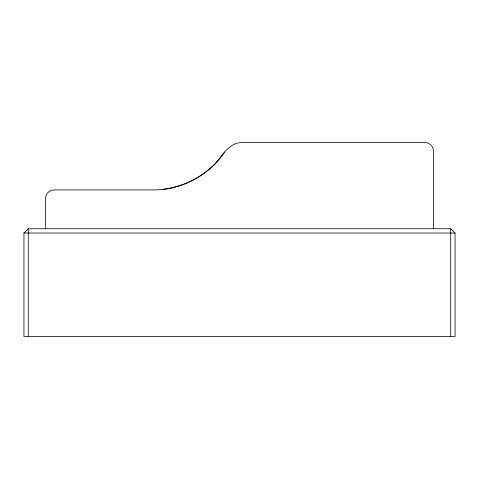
<?xml version="1.0" encoding="UTF-8"?>
<svg xmlns="http://www.w3.org/2000/svg" width="479" height="479" viewBox="0 0 479 479"><rect width="100%" height="100%" fill="white"/><g stroke="black" fill="none" stroke-linecap="round" stroke-linejoin="round"><path stroke-width="0.72" d="M433.339 228.722L433.495 151.125C433.537 146.263 429.088 142.167 424.25 142.502L242.572 142.502C226.531 142.275 221.148 160.022 210.275 168.398C194.6 182.05 174.081 189.864 153.28 189.923L54.127 189.923C49.511 189.894 45.475 193.929 45.505 198.546L45.661 228.722M224.711 151.987C210.754 172.554 187.768 186.517 163.07 189.361M23.95 233.034L28.261 228.722L450.739 228.722L455.05 233.034L455.05 336.498L23.95 336.498L23.95 233.034L455.05 233.034M450.739 228.722L450.739 336.498M28.261 228.722L28.261 336.498"/></g></svg>
